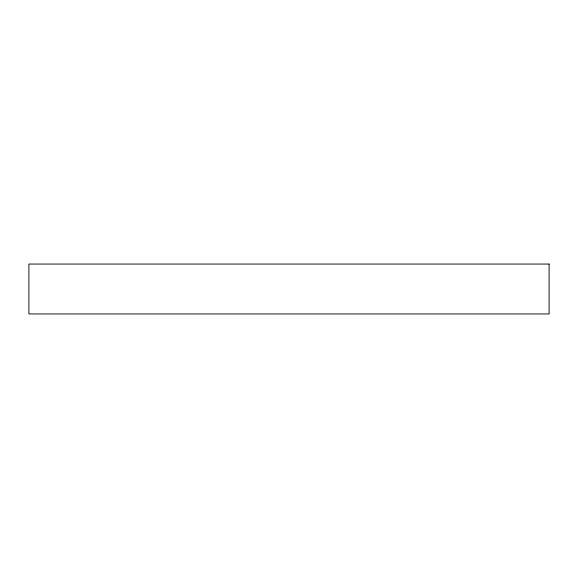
<?xml version="1.0" encoding="UTF-8"?>
<svg xmlns="http://www.w3.org/2000/svg" width="578" height="578" viewBox="0 0 578 578"><rect width="100%" height="100%" fill="white"/><g stroke="black" fill="none" stroke-linecap="round" stroke-linejoin="round"><path stroke-width="0.87" d="M549.1 264.052L28.9 264.052L28.9 313.948L549.1 313.948L549.1 264.052"/></g></svg>
